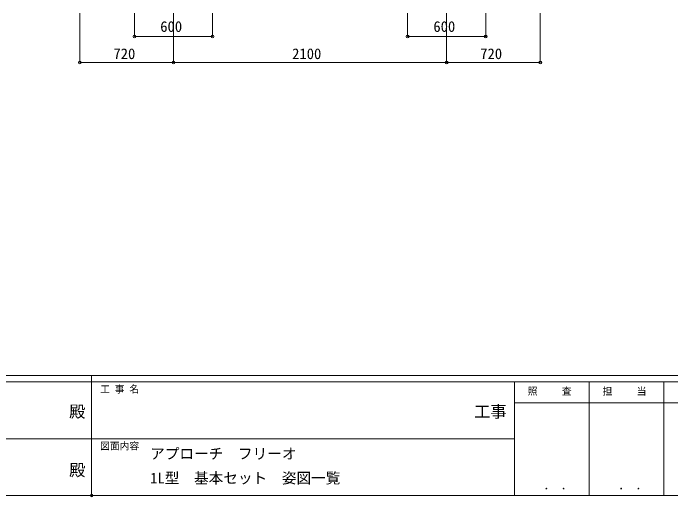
# Model space of a CAD drawing. Units: millimetres, scale not verified. Extents: x -9725 to 10350, y -7066 to 7244.
# Drawn here: x -453 to 4603, y -7066 to -3344 of the extents above; entities that cross this region are included whole.
import ezdxf
from ezdxf.enums import TextEntityAlignment as Align

# ---------------------------------------------------------------- set-up
doc = ezdxf.new("R2010")
doc.units = ezdxf.units.MM
doc.header["$LTSCALE"] = 40
doc.header["$PDMODE"] = 32
doc.header["$PDSIZE"] = 20
doc.layers.add('0-0_0', color=7, linetype='Continuous')
doc.layers.add('0-1_USER1', color=3, linetype='Continuous', lineweight=18)
doc.layers.add('0-4_YKK_12', color=6, linetype='Continuous', lineweight=9)
doc.styles.add('ＭＳ ゴシック', font='')
doc.styles.get('ＭＳ ゴシック').set_extended_font_data('MS Gothic')

msp = doc.modelspace()

# ---------------------------------------------------------------- linework, layer by layer
at = {"layer": '0-1_USER1'}
for p, q in [((9900.02, -6131.25), (-9599.98, -6131.25)), ((150.02, -6131.25), (150.02, -7056.25)), ((150.02, -6181.25), (-3099.98, -6181.25)), ((3400.02, -6181.25), (150.02, -6181.25)), ((3975.02, -6181.25), (3975.02, -7056.25)), ((4550.02, -6181.25), (4550.02, -7056.25)), ((5125.02, -6343.75), (3400.02, -6343.75)), ((-3081.23, -6618.75), (150.02, -6618.75)), ((150.02, -6618.75), (3400.02, -6618.75)), ((-3099.98, -7056.25), (150.02, -7056.25)), ((150.02, -7056.25), (3400.02, -7056.25)), ((3400.02, -7056.25), (5125.02, -7056.25))]:
    msp.add_line(p, q, dxfattribs=at)
msp.add_lwpolyline([(5125.02, -6181.25), (3400.02, -6181.25), (3400.02, -7056.25)], dxfattribs=at)
msp.add_point((150.02, -7056.25), dxfattribs=at)
at = {"layer": '0-4_YKK_12'}
for p, q in [((59.45, -3344), (59.45, -3724)), ((479.45, -3344), (479.45, -3524)), ((779.45, -3344), (779.45, -3724)), ((779.45, -3344), (779.45, -3724)), ((1079.45, -3344), (1079.45, -3524)), ((2579.45, -3344), (2579.45, -3524)), ((2879.45, -3344), (2879.45, -3724)), ((2879.45, -3344), (2879.45, -3724)), ((3179.45, -3344), (3179.45, -3524)), ((3599.45, -3344), (3599.45, -3724)), ((1079.45, -3523), (479.45, -3523)), ((3179.45, -3523), (2579.45, -3523)), ((59.45, -3723), (779.45, -3723)), ((2879.45, -3723), (779.45, -3723)), ((3599.45, -3723), (2879.45, -3723))]:
    msp.add_line(p, q, dxfattribs=at)
for centre in [(479.45, -3523), (1079.45, -3523), (2579.45, -3523), (3179.45, -3523), (59.45, -3723), (779.45, -3723), (779.45, -3723), (2879.45, -3723), (2879.45, -3723), (3599.45, -3723)]:
    msp.add_circle(centre, 10.62, dxfattribs=at)

# ---------------------------------------------------------------- texts
at = {"layer": '0-0_0', "style": 'ＭＳ ゴシック'}
for s, p in [('アプローチ  フリーオ', (600.02, -6800)), ('1L型\u3000基本セット\u3000姿図一覧', (600.02, -6987.5))]:
    msp.add_text(s, height=82.48, dxfattribs=at).set_placement(p, align=Align.BOTTOM_LEFT)
at = {"layer": '0-1_USER1', "style": 'ＭＳ ゴシック'}
for s, height, p in [('工 事 名', 54.99, (215.65, -6281.25)), ('照     査', 54.99, (3502.72, -6297.38)), ('担     当', 54.99, (4078.62, -6297.38)), ('殿', 91.64, (-23.02, -6483.12)), ('工事', 91.64, (3090.48, -6483.04)), ('図面内容', 54.99, (215.65, -6718.75)), ('殿', 91.64, (-23.02, -6933.12)), ('． ．', 64.79, (3624.98, -7029.63)), ('． ．', 64.79, (4199.98, -7029.63))]:
    msp.add_text(s, height=height, dxfattribs=at).set_placement(p, align=Align.BOTTOM_LEFT)
at = {"layer": '0-4_YKK_12', "style": 'ＭＳ ゴシック'}
for s, p in [('600', (677.45, -3513)), ('600', (2777.45, -3513)), ('720', (317.45, -3722.4)), ('2100', (1691.45, -3722.4)), ('720', (3137.45, -3722.4))]:
    msp.add_text(s, height=82.48, dxfattribs=at).set_placement(p, align=Align.BOTTOM_LEFT)

doc.saveas('drawing.dxf')
